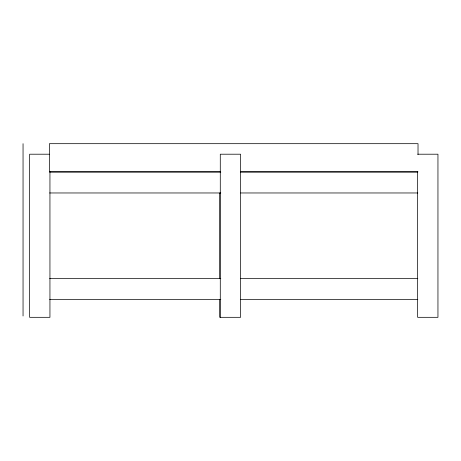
<?xml version="1.0" encoding="UTF-8"?>
<svg xmlns="http://www.w3.org/2000/svg" width="461" height="461" viewBox="0 0 461 461"><rect width="100%" height="100%" fill="white"/><g stroke="black" fill="none" stroke-linecap="round" stroke-linejoin="round"><path stroke-width="0.69" d="M49.241 154.205L29.637 154.205L29.637 317.318L49.944 317.318L49.944 171.452M417.643 154.205L437.95 154.205L437.95 317.318L417.643 317.318L417.643 171.452M220.283 171.746L49.413 171.746L49.413 143.682L418.023 143.682L418.023 154.475M240.613 171.746L417.92 171.746M49.621 172.097L220.796 172.097M240.677 172.097L417.822 172.097M49.621 192.969L220.796 192.969M240.677 192.969L417.822 192.969M49.621 278.553L220.796 278.553M240.677 278.553L417.822 278.553M49.621 299.425L220.796 299.425M240.677 299.425L417.822 299.425M220.283 317.318L220.283 154.205L240.59 154.205L240.59 317.318L219.73 317.318L219.73 299.356M219.73 193.009L219.73 278.513M23.05 143.682L23.05 315.992"/></g></svg>
